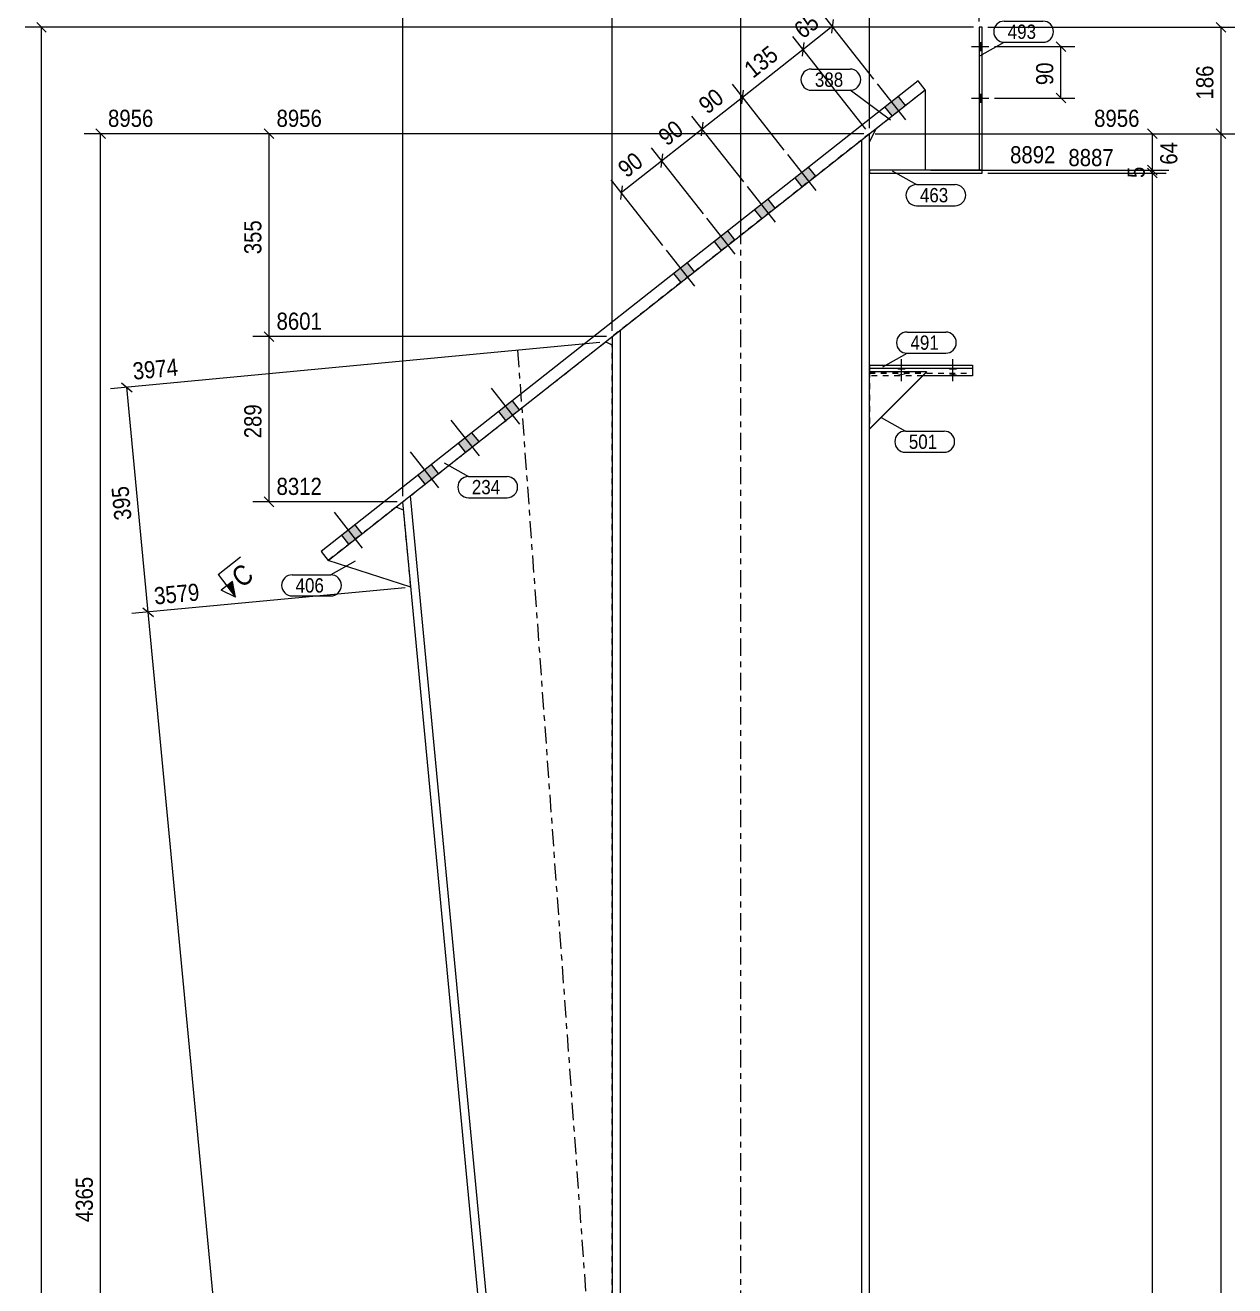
# Model space of a CAD drawing. Header units: millimetres. Extents: x 2 to 579, y 1 to 825.
# Drawn here: x 160.4 to 372, y 493.8 to 714.2 of the extents above; entities that cross this region are included whole.
import ezdxf

# ---------------------------------------------------------------- set-up
doc = ezdxf.new("R2010")
doc.units = ezdxf.units.MM
for name, pattern in [('XKITLINE00', [0]), ('XKITLINE01', [4, 1, -1, 1, -1]), ('XKITLINE03', [6, 3, -1, 1, -1])]:
    doc.linetypes.add(name, pattern=pattern)
for name, color, linetype, lineweight in [('Bolt', 3, 'Continuous', 0), ('Dimensions', 7, 'Continuous', 0), ('Part', 2, 'Continuous', 0), ('PartMark', 7, 'Continuous', 0), ('Section', 6, 'Continuous', 0)]:
    doc.layers.add(name, color=color, linetype=linetype, lineweight=lineweight)
doc.styles.add('ARIAL', font='ARIAL.TTF')

# ---------------------------------------------------------------- blocks, each defined once
blk = doc.blocks.new('*A5')
at = {"layer": 'Bolt'}
for points in [[(312.07, 698.37), (310.83, 699.94), (313.18, 701.79), (314.42, 700.22)], [(312.07, 698.37), (310.83, 699.94), (313.18, 701.79), (314.42, 700.22)], [(296.36, 685.98), (295.12, 687.56), (297.48, 689.41), (298.72, 687.84)], [(296.36, 685.98), (295.12, 687.56), (297.48, 689.41), (298.72, 687.84)], [(289.29, 680.41), (288.05, 681.98), (290.41, 683.84), (291.65, 682.27)], [(289.29, 680.41), (288.05, 681.98), (290.41, 683.84), (291.65, 682.27)], [(282.22, 674.84), (280.99, 676.41), (283.34, 678.27), (284.58, 676.7)], [(282.22, 674.84), (280.99, 676.41), (283.34, 678.27), (284.58, 676.7)], [(275.16, 669.27), (273.92, 670.84), (276.27, 672.7), (277.51, 671.13)], [(275.16, 669.27), (273.92, 670.84), (276.27, 672.7), (277.51, 671.13)], [(244.53, 645.12), (243.29, 646.7), (245.65, 648.55), (246.89, 646.98)], [(244.53, 645.12), (243.29, 646.7), (245.65, 648.55), (246.89, 646.98)], [(237.46, 639.55), (236.22, 641.12), (238.58, 642.98), (239.82, 641.41)], [(237.46, 639.55), (236.22, 641.12), (238.58, 642.98), (239.82, 641.41)], [(230.39, 633.98), (229.16, 635.55), (231.51, 637.41), (232.75, 635.84)], [(230.39, 633.98), (229.16, 635.55), (231.51, 637.41), (232.75, 635.84)], [(217.04, 623.46), (215.8, 625.03), (218.16, 626.88), (219.4, 625.31)], [(217.04, 623.46), (215.8, 625.03), (218.16, 626.88), (219.4, 625.31)]]:
    blk.add_hatch(color=3, dxfattribs=at).paths.add_polyline_path(points, flags=17)
at = {"layer": 'Bolt', "color": 3, "linetype": 'XKITLINE00', "lineweight": 0}
for p, q in [((314.48, 697.72), (309.53, 704.01)), ((314.48, 697.72), (309.53, 704.01)), ((314.42, 700.22), (313.18, 701.79)), ((314.42, 700.22), (313.18, 701.79)), ((312.07, 698.37), (310.83, 699.94)), ((312.07, 698.37), (310.83, 699.94)), ((298.78, 685.34), (293.82, 691.63)), ((298.78, 685.34), (293.82, 691.63)), ((298.72, 687.84), (297.48, 689.41)), ((298.72, 687.84), (297.48, 689.41)), ((291.71, 679.77), (286.76, 686.05)), ((291.71, 679.77), (286.76, 686.05)), ((296.36, 685.98), (295.12, 687.56)), ((296.36, 685.98), (295.12, 687.56)), ((291.65, 682.27), (290.41, 683.84)), ((291.65, 682.27), (290.41, 683.84)), ((289.29, 680.41), (288.05, 681.98)), ((289.29, 680.41), (288.05, 681.98)), ((284.64, 674.2), (279.69, 680.48)), ((284.64, 674.2), (279.69, 680.48)), ((284.58, 676.7), (283.34, 678.27)), ((284.58, 676.7), (283.34, 678.27)), ((277.57, 668.63), (272.62, 674.91)), ((277.57, 668.63), (272.62, 674.91)), ((282.22, 674.84), (280.99, 676.41)), ((282.22, 674.84), (280.99, 676.41)), ((277.51, 671.13), (276.27, 672.7)), ((277.51, 671.13), (276.27, 672.7)), ((275.16, 669.27), (273.92, 670.84)), ((275.16, 669.27), (273.92, 670.84)), ((246.95, 644.48), (241.99, 650.77)), ((246.95, 644.48), (241.99, 650.77)), ((246.89, 646.98), (245.65, 648.55)), ((246.89, 646.98), (245.65, 648.55)), ((244.53, 645.12), (243.29, 646.7)), ((244.53, 645.12), (243.29, 646.7)), ((239.88, 638.91), (234.92, 645.19)), ((239.88, 638.91), (234.92, 645.19)), ((239.82, 641.41), (238.58, 642.98)), ((239.82, 641.41), (238.58, 642.98)), ((232.81, 633.34), (227.86, 639.62)), ((232.81, 633.34), (227.86, 639.62)), ((237.46, 639.55), (236.22, 641.12)), ((237.46, 639.55), (236.22, 641.12)), ((232.75, 635.84), (231.51, 637.41)), ((232.75, 635.84), (231.51, 637.41)), ((230.39, 633.98), (229.16, 635.55)), ((230.39, 633.98), (229.16, 635.55)), ((219.46, 622.81), (214.51, 629.1)), ((219.46, 622.81), (214.51, 629.1)), ((219.4, 625.31), (218.16, 626.88)), ((219.4, 625.31), (218.16, 626.88)), ((217.04, 623.46), (215.8, 625.03)), ((217.04, 623.46), (215.8, 625.03))]:
    blk.add_line(p, q, dxfattribs=at)
blk = doc.blocks.new('*A6')
at = {"layer": 'Bolt'}
for points in [[(327.32, 711.19), (327.82, 711.19), (327.82, 709.79), (327.32, 709.79)], [(327.32, 702.19), (327.82, 702.19), (327.82, 700.79), (327.32, 700.79)]]:
    blk.add_hatch(color=3, dxfattribs=at).paths.add_polyline_path(points, flags=17)
at = {"layer": 'Bolt', "color": 3, "linetype": 'XKITLINE00', "lineweight": 0}
for p, q in [((325.98, 710.49), (328.98, 710.49)), ((327.32, 711.19), (327.82, 711.19)), ((327.32, 709.79), (327.82, 709.79)), ((325.98, 701.49), (328.98, 701.49)), ((327.32, 702.19), (327.82, 702.19)), ((327.32, 700.79), (327.82, 700.79))]:
    blk.add_line(p, q, dxfattribs=at)
blk = doc.blocks.new('*A7')
at = {"layer": 'Bolt'}
for points in [[(327.32, 711.19), (327.82, 711.19), (327.82, 709.79), (327.32, 709.79)], [(327.32, 702.19), (327.82, 702.19), (327.82, 700.79), (327.32, 700.79)]]:
    blk.add_hatch(color=3, dxfattribs=at).paths.add_polyline_path(points, flags=17)
at = {"layer": 'Bolt', "color": 3, "linetype": 'XKITLINE00', "lineweight": 0}
for p, q in [((325.98, 710.49), (328.98, 710.49)), ((327.32, 711.19), (327.82, 711.19)), ((327.32, 709.79), (327.82, 709.79)), ((325.98, 701.49), (328.98, 701.49)), ((327.32, 702.19), (327.82, 702.19)), ((327.32, 700.79), (327.82, 700.79))]:
    blk.add_line(p, q, dxfattribs=at)
blk = doc.blocks.new('*A11')
at = {"layer": 'Bolt'}
for points in [[(313.76, 654.08), (313.79, 654.08), (313.83, 654.08), (313.86, 654.08), (313.89, 654.08), (313.93, 654.07), (313.96, 654.07), (313.99, 654.07), (314.02, 654.07), (314.05, 654.07), (314.08, 654.07), (314.11, 654.07), (314.14, 654.06), (314.17, 654.06), (314.19, 654.06), (314.22, 654.06), (314.24, 654.05), (314.26, 654.05), (314.29, 654.05), (314.31, 654.04), (314.32, 654.04), (314.34, 654.04), (314.36, 654.04), (314.37, 654.03), (314.38, 654.03), (314.39, 654.03), (314.4, 654.02), (314.41, 654.02), (314.42, 654.01), (314.42, 654.01), (314.42, 654.01), (314.42, 654), (314.42, 654), (314.42, 654), (314.42, 653.99), (314.41, 653.99), (314.4, 653.99), (314.39, 653.98), (314.38, 653.98), (314.37, 653.98), (314.36, 653.97), (314.34, 653.97), (314.32, 653.97), (314.31, 653.96), (314.29, 653.96), (314.26, 653.96), (314.24, 653.95), (314.22, 653.95), (314.19, 653.95), (314.17, 653.95), (314.14, 653.95), (314.11, 653.94), (314.08, 653.94), (314.05, 653.94), (314.02, 653.94), (313.99, 653.94), (313.96, 653.93), (313.93, 653.93), (313.89, 653.93), (313.86, 653.93), (313.83, 653.93), (313.79, 653.93), (313.76, 653.93), (313.72, 653.93), (313.69, 653.93), (313.65, 653.93), (313.62, 653.93), (313.59, 653.93), (313.55, 653.93), (313.52, 653.93), (313.49, 653.93), (313.46, 653.94), (313.42, 653.94), (313.39, 653.94), (313.36, 653.94), (313.33, 653.94), (313.31, 653.95), (313.28, 653.95), (313.25, 653.95), (313.23, 653.95), (313.2, 653.95), (313.18, 653.96), (313.16, 653.96), (313.14, 653.96), (313.12, 653.97), (313.11, 653.97), (313.09, 653.97), (313.08, 653.98), (313.06, 653.98), (313.05, 653.98), (313.04, 653.99), (313.04, 653.99), (313.03, 653.99), (313.03, 654), (313.02, 654), (313.02, 654), (313.02, 654.01), (313.03, 654.01), (313.03, 654.01), (313.04, 654.02), (313.04, 654.02), (313.05, 654.03), (313.06, 654.03), (313.08, 654.03), (313.09, 654.04), (313.11, 654.04), (313.12, 654.04), (313.14, 654.04), (313.16, 654.05), (313.18, 654.05), (313.2, 654.05), (313.23, 654.06), (313.25, 654.06), (313.28, 654.06), (313.31, 654.06), (313.33, 654.07), (313.36, 654.07), (313.39, 654.07), (313.42, 654.07), (313.46, 654.07), (313.49, 654.07), (313.52, 654.07), (313.55, 654.08), (313.59, 654.08), (313.62, 654.08), (313.65, 654.08), (313.69, 654.08), (313.72, 654.08)], [(313.76, 653.24), (313.79, 653.24), (313.83, 653.24), (313.86, 653.24), (313.89, 653.24), (313.93, 653.24), (313.96, 653.23), (313.99, 653.23), (314.02, 653.23), (314.05, 653.23), (314.08, 653.23), (314.11, 653.23), (314.14, 653.22), (314.17, 653.22), (314.19, 653.22), (314.22, 653.22), (314.24, 653.21), (314.26, 653.21), (314.29, 653.21), (314.31, 653.21), (314.32, 653.2), (314.34, 653.2), (314.36, 653.2), (314.37, 653.19), (314.38, 653.19), (314.39, 653.19), (314.4, 653.18), (314.41, 653.18), (314.42, 653.18), (314.42, 653.17), (314.42, 653.17), (314.42, 653.17), (314.42, 653.16), (314.42, 653.16), (314.42, 653.15), (314.41, 653.15), (314.4, 653.15), (314.39, 653.14), (314.38, 653.14), (314.37, 653.14), (314.36, 653.13), (314.34, 653.13), (314.32, 653.13), (314.31, 653.12), (314.29, 653.12), (314.26, 653.12), (314.24, 653.12), (314.22, 653.11), (314.19, 653.11), (314.17, 653.11), (314.14, 653.11), (314.11, 653.1), (314.08, 653.1), (314.05, 653.1), (314.02, 653.1), (313.99, 653.1), (313.96, 653.1), (313.93, 653.09), (313.89, 653.09), (313.86, 653.09), (313.83, 653.09), (313.79, 653.09), (313.76, 653.09), (313.72, 653.09), (313.69, 653.09), (313.65, 653.09), (313.62, 653.09), (313.59, 653.09), (313.55, 653.09), (313.52, 653.09), (313.49, 653.1), (313.46, 653.1), (313.42, 653.1), (313.39, 653.1), (313.36, 653.1), (313.33, 653.1), (313.31, 653.11), (313.28, 653.11), (313.25, 653.11), (313.23, 653.11), (313.2, 653.12), (313.18, 653.12), (313.16, 653.12), (313.14, 653.12), (313.12, 653.13), (313.11, 653.13), (313.09, 653.13), (313.08, 653.14), (313.06, 653.14), (313.05, 653.14), (313.04, 653.15), (313.04, 653.15), (313.03, 653.15), (313.03, 653.16), (313.02, 653.16), (313.02, 653.17), (313.02, 653.17), (313.03, 653.17), (313.03, 653.18), (313.04, 653.18), (313.04, 653.18), (313.05, 653.19), (313.06, 653.19), (313.08, 653.19), (313.09, 653.2), (313.11, 653.2), (313.12, 653.2), (313.14, 653.21), (313.16, 653.21), (313.18, 653.21), (313.2, 653.21), (313.23, 653.22), (313.25, 653.22), (313.28, 653.22), (313.31, 653.22), (313.33, 653.23), (313.36, 653.23), (313.39, 653.23), (313.42, 653.23), (313.46, 653.23), (313.49, 653.23), (313.52, 653.24), (313.55, 653.24), (313.59, 653.24), (313.62, 653.24), (313.65, 653.24), (313.69, 653.24), (313.72, 653.24)], [(322.76, 654.08), (322.79, 654.08), (322.83, 654.08), (322.86, 654.08), (322.89, 654.08), (322.93, 654.07), (322.96, 654.07), (322.99, 654.07), (323.02, 654.07), (323.05, 654.07), (323.08, 654.07), (323.11, 654.07), (323.14, 654.06), (323.17, 654.06), (323.19, 654.06), (323.22, 654.06), (323.24, 654.05), (323.26, 654.05), (323.29, 654.05), (323.31, 654.04), (323.32, 654.04), (323.34, 654.04), (323.36, 654.04), (323.37, 654.03), (323.38, 654.03), (323.39, 654.03), (323.4, 654.02), (323.41, 654.02), (323.42, 654.01), (323.42, 654.01), (323.42, 654.01), (323.42, 654), (323.42, 654), (323.42, 654), (323.42, 653.99), (323.41, 653.99), (323.4, 653.99), (323.39, 653.98), (323.38, 653.98), (323.37, 653.98), (323.36, 653.97), (323.34, 653.97), (323.32, 653.97), (323.31, 653.96), (323.29, 653.96), (323.26, 653.96), (323.24, 653.95), (323.22, 653.95), (323.19, 653.95), (323.17, 653.95), (323.14, 653.95), (323.11, 653.94), (323.08, 653.94), (323.05, 653.94), (323.02, 653.94), (322.99, 653.94), (322.96, 653.93), (322.93, 653.93), (322.89, 653.93), (322.86, 653.93), (322.83, 653.93), (322.79, 653.93), (322.76, 653.93), (322.72, 653.93), (322.69, 653.93), (322.65, 653.93), (322.62, 653.93), (322.59, 653.93), (322.55, 653.93), (322.52, 653.93), (322.49, 653.93), (322.46, 653.94), (322.42, 653.94), (322.39, 653.94), (322.36, 653.94), (322.33, 653.94), (322.31, 653.95), (322.28, 653.95), (322.25, 653.95), (322.23, 653.95), (322.2, 653.95), (322.18, 653.96), (322.16, 653.96), (322.14, 653.96), (322.12, 653.97), (322.11, 653.97), (322.09, 653.97), (322.08, 653.98), (322.06, 653.98), (322.05, 653.98), (322.04, 653.99), (322.04, 653.99), (322.03, 653.99), (322.03, 654), (322.02, 654), (322.02, 654), (322.02, 654.01), (322.03, 654.01), (322.03, 654.01), (322.04, 654.02), (322.04, 654.02), (322.05, 654.03), (322.06, 654.03), (322.08, 654.03), (322.09, 654.04), (322.11, 654.04), (322.12, 654.04), (322.14, 654.04), (322.16, 654.05), (322.18, 654.05), (322.2, 654.05), (322.23, 654.06), (322.25, 654.06), (322.28, 654.06), (322.31, 654.06), (322.33, 654.07), (322.36, 654.07), (322.39, 654.07), (322.42, 654.07), (322.46, 654.07), (322.49, 654.07), (322.52, 654.07), (322.55, 654.08), (322.59, 654.08), (322.62, 654.08), (322.65, 654.08), (322.69, 654.08), (322.72, 654.08)], [(322.76, 653.24), (322.79, 653.24), (322.83, 653.24), (322.86, 653.24), (322.89, 653.24), (322.93, 653.24), (322.96, 653.23), (322.99, 653.23), (323.02, 653.23), (323.05, 653.23), (323.08, 653.23), (323.11, 653.23), (323.14, 653.22), (323.17, 653.22), (323.19, 653.22), (323.22, 653.22), (323.24, 653.21), (323.26, 653.21), (323.29, 653.21), (323.31, 653.21), (323.32, 653.2), (323.34, 653.2), (323.36, 653.2), (323.37, 653.19), (323.38, 653.19), (323.39, 653.19), (323.4, 653.18), (323.41, 653.18), (323.42, 653.18), (323.42, 653.17), (323.42, 653.17), (323.42, 653.17), (323.42, 653.16), (323.42, 653.16), (323.42, 653.15), (323.41, 653.15), (323.4, 653.15), (323.39, 653.14), (323.38, 653.14), (323.37, 653.14), (323.36, 653.13), (323.34, 653.13), (323.32, 653.13), (323.31, 653.12), (323.29, 653.12), (323.26, 653.12), (323.24, 653.12), (323.22, 653.11), (323.19, 653.11), (323.17, 653.11), (323.14, 653.11), (323.11, 653.1), (323.08, 653.1), (323.05, 653.1), (323.02, 653.1), (322.99, 653.1), (322.96, 653.1), (322.93, 653.09), (322.89, 653.09), (322.86, 653.09), (322.83, 653.09), (322.79, 653.09), (322.76, 653.09), (322.72, 653.09), (322.69, 653.09), (322.65, 653.09), (322.62, 653.09), (322.59, 653.09), (322.55, 653.09), (322.52, 653.09), (322.49, 653.1), (322.46, 653.1), (322.42, 653.1), (322.39, 653.1), (322.36, 653.1), (322.33, 653.1), (322.31, 653.11), (322.28, 653.11), (322.25, 653.11), (322.23, 653.11), (322.2, 653.12), (322.18, 653.12), (322.16, 653.12), (322.14, 653.12), (322.12, 653.13), (322.11, 653.13), (322.09, 653.13), (322.08, 653.14), (322.06, 653.14), (322.05, 653.14), (322.04, 653.15), (322.04, 653.15), (322.03, 653.15), (322.03, 653.16), (322.02, 653.16), (322.02, 653.17), (322.02, 653.17), (322.03, 653.17), (322.03, 653.18), (322.04, 653.18), (322.04, 653.18), (322.05, 653.19), (322.06, 653.19), (322.08, 653.19), (322.09, 653.2), (322.11, 653.2), (322.12, 653.2), (322.14, 653.21), (322.16, 653.21), (322.18, 653.21), (322.2, 653.21), (322.23, 653.22), (322.25, 653.22), (322.28, 653.22), (322.31, 653.22), (322.33, 653.23), (322.36, 653.23), (322.39, 653.23), (322.42, 653.23), (322.46, 653.23), (322.49, 653.23), (322.52, 653.24), (322.55, 653.24), (322.59, 653.24), (322.62, 653.24), (322.65, 653.24), (322.69, 653.24), (322.72, 653.24)]]:
    blk.add_hatch(color=3, dxfattribs=at).paths.add_polyline_path(points, flags=17)
at = {"layer": 'Bolt', "color": 3, "linetype": 'XKITLINE00', "lineweight": 0}
for p, q in [((313.72, 652.85), (313.72, 655.84)), ((313.72, 652.01), (313.72, 655)), ((322.72, 652.85), (322.72, 655.84)), ((322.72, 652.01), (322.72, 655))]:
    blk.add_line(p, q, dxfattribs=at)
blk = doc.blocks.new('*A12')
at = {"layer": 'Part', "color": 2, "linetype": 'XKITLINE00', "lineweight": 0}
for p, q in [((316.64, 704.52), (212.2, 622.18)), ((317.88, 702.95), (316.64, 704.52)), ((213.43, 620.61), (317.88, 702.95)), ((212.2, 622.18), (213.43, 620.61))]:
    blk.add_line(p, q, dxfattribs=at)
blk = doc.blocks.new('*A13')
at = {"layer": 'Part', "color": 7, "linetype": 'XKITLINE01', "lineweight": 0}
blk.add_line((308.12, 695.26), (263.12, 659.78), dxfattribs=at)
at = {"layer": 'Part', "color": 2, "linetype": 'XKITLINE00', "lineweight": 0}
for p, q in [((308.12, 489.96), (308.12, 695.26)), ((306.72, 694.16), (306.72, 489.96)), ((263.12, 659.78), (263.12, 489.96)), ((264.52, 660.89), (264.52, 489.96))]:
    blk.add_line(p, q, dxfattribs=at)
at = {"layer": 'Part', "color": 7, "linetype": 'XKITLINE03', "lineweight": 0}
blk.add_line((285.62, 489.96), (285.62, 687.52), dxfattribs=at)
blk = doc.blocks.new('*A14')
at = {"layer": 'Part', "color": 2, "linetype": 'XKITLINE00', "lineweight": 0}
for p, q in [((327.82, 688.89), (308.12, 688.89)), ((308.12, 688.39), (327.82, 688.39)), ((327.82, 688.39), (327.82, 688.89))]:
    blk.add_line(p, q, dxfattribs=at)
at = {"layer": 'Part', "color": 7, "linetype": 'XKITLINE01', "lineweight": 0}
blk.add_line((308.12, 688.89), (308.12, 688.39), dxfattribs=at)
blk = doc.blocks.new('*A15')
at = {"layer": 'Part', "color": 2, "linetype": 'XKITLINE00', "lineweight": 0}
for p, q in [((327.82, 713.89), (327.32, 713.89)), ((327.32, 713.89), (327.32, 688.89)), ((327.82, 688.89), (327.82, 713.89)), ((327.32, 688.89), (327.82, 688.89))]:
    blk.add_line(p, q, dxfattribs=at)
blk = doc.blocks.new('*A16')
at = {"layer": 'Part', "color": 7, "linetype": 'XKITLINE01', "lineweight": 0}
for p, q in [((309.3, 696.19), (317.88, 702.95)), ((308.12, 688.89), (308.12, 693.76)), ((317.88, 688.89), (308.12, 688.89))]:
    blk.add_line(p, q, dxfattribs=at)
at = {"layer": 'Part', "color": 2, "linetype": 'XKITLINE00', "lineweight": 0}
for p, q in [((317.88, 702.95), (317.88, 688.89)), ((308.12, 693.76), (309.3, 696.19))]:
    blk.add_line(p, q, dxfattribs=at)
blk = doc.blocks.new('*A20')
at = {"layer": 'Part', "color": 7, "linetype": 'XKITLINE01', "lineweight": 0}
for p, q in [((226.48, 630.89), (261.96, 658.87)), ((261.96, 658.87), (263.13, 658.31)), ((263.12, 489.96), (263.12, 658.31)), ((263.13, 658.31), (263.12, 658.31)), ((263.13, 489.96), (263.13, 658.31))]:
    blk.add_line(p, q, dxfattribs=at)
at = {"layer": 'Part', "color": 7, "linetype": 'XKITLINE03', "lineweight": 0}
blk.add_line((246.56, 657.42), (258.67, 489.96), dxfattribs=at)
at = {"layer": 'Part', "color": 2, "linetype": 'XKITLINE00', "lineweight": 0}
for p, q in [((263.12, 658.31), (261.96, 658.87)), ((239.86, 489.96), (226.48, 630.89)), ((227.78, 631.92), (241.27, 489.96))]:
    blk.add_line(p, q, dxfattribs=at)
blk = doc.blocks.new('*A21')
at = {"layer": 'Part', "color": 7, "linetype": 'XKITLINE01', "lineweight": 0}
for p, q in [((225.3, 629.96), (213.43, 620.61)), ((227.89, 615.96), (226.62, 629.4))]:
    blk.add_line(p, q, dxfattribs=at)
at = {"layer": 'Part', "color": 2, "linetype": 'XKITLINE00', "lineweight": 0}
for p, q in [((226.62, 629.4), (225.3, 629.96)), ((227.89, 615.96), (213.43, 620.61))]:
    blk.add_line(p, q, dxfattribs=at)
blk = doc.blocks.new('*A24')
at = {"layer": 'Part', "color": 2, "linetype": 'XKITLINE00', "lineweight": 0}
for p, q in [((308.12, 654.76), (326.12, 654.76)), ((326.12, 654.76), (326.12, 652.9)), ((308.12, 654.27), (326.12, 654.27)), ((326.12, 652.9), (317.46, 652.9))]:
    blk.add_line(p, q, dxfattribs=at)
at = {"layer": 'Part', "color": 7, "linetype": 'XKITLINE01', "lineweight": 0}
for p, q in [((308.12, 654.76), (308.12, 652.9)), ((308.12, 653.4), (326.12, 653.4)), ((317.46, 652.9), (308.12, 652.9))]:
    blk.add_line(p, q, dxfattribs=at)
blk = doc.blocks.new('*A25')
at = {"layer": 'Part', "color": 2, "linetype": 'XKITLINE00', "lineweight": 0}
for p, q in [((308.12, 643.67), (318.12, 653.61)), ((318.12, 653.61), (308.12, 653.61)), ((318.12, 653.56), (308.12, 643.61)), ((318.12, 653.61), (318.12, 653.56))]:
    blk.add_line(p, q, dxfattribs=at)
at = {"layer": 'Part', "color": 7, "linetype": 'XKITLINE01', "lineweight": 0}
for p, q in [((308.12, 653.61), (308.12, 643.61)), ((308.12, 653.56), (318.12, 653.56))]:
    blk.add_line(p, q, dxfattribs=at)
blk = doc.blocks.new('*A78')
at = {"layer": 'Dimensions', "color": 7, "linetype": 'XKITLINE00', "lineweight": 0}
for p, q in [((162.44, 714.74), (164.13, 713.04)), ((326.32, 713.89), (160.43, 713.89)), ((163.28, 67.86), (163.28, 713.89))]:
    blk.add_line(p, q, dxfattribs=at)
at = {"layer": 'Dimensions', "color": 3}
blk.add_point((163.28, 713.89), dxfattribs=at)
blk = doc.blocks.new('*A80')
at = {"layer": 'Dimensions', "color": 7, "linetype": 'XKITLINE00', "lineweight": 0}
for p, q in [((309.12, 695.26), (372.02, 695.26)), ((368.78, 696.11), (370.47, 694.41)), ((369.62, 69.86), (369.62, 695.26))]:
    blk.add_line(p, q, dxfattribs=at)
at = {"layer": 'Dimensions', "color": 3}
blk.add_point((369.62, 695.26), dxfattribs=at)
blk = doc.blocks.new('*A81')
at = {"layer": 'Dimensions', "color": 7, "linetype": 'XKITLINE00', "lineweight": 0}
for p, q in [((368.78, 714.74), (370.47, 713.04)), ((328.82, 713.89), (372.02, 713.89)), ((369.62, 695.26), (369.62, 713.89)), ((309.12, 695.26), (372.02, 695.26)), ((368.78, 696.11), (370.47, 694.41))]:
    blk.add_line(p, q, dxfattribs=at)
at = {"layer": 'Dimensions', "color": 3}
for p in [(369.62, 713.89), (369.62, 695.26)]:
    blk.add_point(p, dxfattribs=at)
at = {"layer": 'Dimensions', "color": 3, "style": 'ARIAL', "width": 0.85}
blk.add_text('186', height=3, rotation=90.0002, dxfattribs=at).set_placement((368.27, 701.24))
blk = doc.blocks.new('*A83')
at = {"layer": 'Dimensions', "color": 7, "linetype": 'XKITLINE00', "lineweight": 0}
for p, q in [((307.12, 695.26), (170.77, 695.26)), ((172.78, 696.11), (174.47, 694.41)), ((173.62, 323.46), (173.62, 695.26))]:
    blk.add_line(p, q, dxfattribs=at)
at = {"layer": 'Dimensions', "color": 3}
blk.add_point((173.62, 695.26), dxfattribs=at)
at = {"layer": 'Dimensions', "color": 3, "style": 'ARIAL', "width": 0.85}
blk.add_text('8956', height=3, dxfattribs=at).set_placement((174.92, 696.46))
blk.add_text('4365', height=3, rotation=90.0002, dxfattribs=at).set_placement((172.27, 504.91))
blk = doc.blocks.new('*A84')
at = {"layer": 'Dimensions', "color": 7, "linetype": 'XKITLINE00', "lineweight": 0}
for p, q in [((328.82, 688.39), (360.02, 688.39)), ((356.78, 689.24), (358.47, 687.54)), ((357.62, 69.86), (357.62, 688.39))]:
    blk.add_line(p, q, dxfattribs=at)
at = {"layer": 'Dimensions', "color": 3}
blk.add_point((357.62, 688.39), dxfattribs=at)
at = {"layer": 'Dimensions', "color": 3, "style": 'ARIAL', "width": 0.85}
blk.add_text('8887', height=3, dxfattribs=at).set_placement((342.92, 689.59))
blk = doc.blocks.new('*A85')
at = {"layer": 'Dimensions', "color": 7, "linetype": 'XKITLINE00', "lineweight": 0}
for p, q in [((318.88, 688.89), (360.02, 688.89)), ((328.82, 688.39), (360.02, 688.39)), ((356.78, 689.74), (358.47, 688.04)), ((356.78, 689.24), (358.47, 687.54)), ((357.62, 688.39), (357.62, 688.89))]:
    blk.add_line(p, q, dxfattribs=at)
at = {"layer": 'Dimensions', "color": 3}
for p in [(357.62, 688.89), (357.62, 688.39)]:
    blk.add_point(p, dxfattribs=at)
at = {"layer": 'Dimensions', "color": 3, "style": 'ARIAL', "width": 0.85}
blk.add_text('8892', height=3, dxfattribs=at).set_placement((332.72, 690.09))
blk.add_text('5', height=3, rotation=90.0002, dxfattribs=at).set_placement((356.27, 687.52))
blk = doc.blocks.new('*A86')
at = {"layer": 'Dimensions', "color": 7, "linetype": 'XKITLINE00', "lineweight": 0}
for p, q in [((309.12, 695.26), (360.47, 695.26)), ((356.78, 696.11), (358.47, 694.41)), ((357.62, 688.89), (357.62, 695.26)), ((318.88, 688.89), (360.47, 688.89)), ((356.78, 689.74), (358.47, 688.04))]:
    blk.add_line(p, q, dxfattribs=at)
at = {"layer": 'Dimensions', "color": 3}
for p in [(357.62, 695.26), (357.62, 688.89)]:
    blk.add_point(p, dxfattribs=at)
at = {"layer": 'Dimensions', "color": 3, "style": 'ARIAL', "width": 0.85}
blk.add_text('8956', height=3, dxfattribs=at).set_placement((347.42, 696.46))
blk.add_text('64', height=3, rotation=90.0002, dxfattribs=at).set_placement((361.97, 689.85))
blk = doc.blocks.new('*A87')
at = {"layer": 'Dimensions', "color": 7, "linetype": 'XKITLINE00', "lineweight": 0}
for p, q in [((329.98, 710.49), (344.02, 710.49)), ((340.78, 711.34), (342.47, 709.64)), ((341.62, 701.49), (341.62, 710.49)), ((329.98, 701.49), (344.02, 701.49)), ((340.78, 702.34), (342.47, 700.64))]:
    blk.add_line(p, q, dxfattribs=at)
at = {"layer": 'Dimensions', "color": 3}
for p in [(341.62, 710.49), (341.62, 701.49)]:
    blk.add_point(p, dxfattribs=at)
at = {"layer": 'Dimensions', "color": 3, "style": 'ARIAL', "width": 0.85}
blk.add_text('90', height=3, rotation=90.0002, dxfattribs=at).set_placement((340.27, 703.76))
blk = doc.blocks.new('*A88')
at = {"layer": 'Dimensions', "color": 7, "linetype": 'XKITLINE00', "lineweight": 0}
for p, q in [((226.9, 615.87), (179.11, 611.33)), ((181.02, 612.36), (182.87, 610.83)), ((209.69, 319.39), (181.95, 611.6)), ((209.01, 326.58), (209.69, 319.39)), ((260.73, 324.24), (206.86, 319.12)), ((260.73, 324.24), (207.31, 319.16)), ((209.96, 321.93), (209.69, 319.39)), ((208.77, 320.16), (210.62, 318.63)), ((208.96, 321.83), (209.69, 319.39))]:
    blk.add_line(p, q, dxfattribs=at)
at = {"layer": 'Dimensions', "color": 3}
for p in [(181.95, 611.6), (209.69, 319.39)]:
    blk.add_point(p, dxfattribs=at)
at = {"layer": 'Dimensions', "color": 7}
blk.add_point((209.69, 319.39), dxfattribs=at)
at = {"layer": 'Dimensions', "color": 3, "style": 'ARIAL', "width": 0.85}
for s, rotation, p in [('3579', 5.4259, (183.13, 612.91)), ('3579', 95.4261, (194.9, 460.94)), ('RD', -84.5743, (210.21, 326.69))]:
    blk.add_text(s, height=3, rotation=rotation, dxfattribs=at).set_placement(p)
blk = doc.blocks.new('*A89')
at = {"layer": 'Dimensions', "color": 7, "linetype": 'XKITLINE00', "lineweight": 0}
for p, q in [((260.97, 658.77), (175.38, 650.65)), ((177.29, 651.68), (179.14, 650.15)), ((181.95, 611.6), (178.21, 650.91)), ((226.9, 615.87), (179.11, 611.33)), ((181.02, 612.36), (182.87, 610.83))]:
    blk.add_line(p, q, dxfattribs=at)
at = {"layer": 'Dimensions', "color": 3}
for p in [(178.21, 650.91), (181.95, 611.6)]:
    blk.add_point(p, dxfattribs=at)
at = {"layer": 'Dimensions', "color": 3, "style": 'ARIAL', "width": 0.85}
for s, rotation, p in [('3974', 5.4259, (179.39, 652.23)), ('395', 95.4261, (179.05, 627.81))]:
    blk.add_text(s, height=3, rotation=rotation, dxfattribs=at).set_placement(p)
blk = doc.blocks.new('*A90')
at = {"layer": 'Dimensions', "color": 7, "linetype": 'XKITLINE00', "lineweight": 0}
for p, q in [((285.62, 678.52), (285.62, 735.45)), ((327.32, 714.89), (327.32, 735.45)), ((286.47, 733.45), (284.78, 731.75)), ((285.62, 732.6), (327.32, 732.6)), ((328.17, 733.45), (326.48, 731.75))]:
    blk.add_line(p, q, dxfattribs=at)
at = {"layer": 'Dimensions', "color": 3}
for p in [(285.62, 732.6), (327.32, 732.6)]:
    blk.add_point(p, dxfattribs=at)
at = {"layer": 'Dimensions', "color": 3, "style": 'ARIAL', "width": 0.85}
blk.add_text('417', height=3, dxfattribs=at).set_placement((303.14, 733.95))
blk = doc.blocks.new('*A93')
at = {"layer": 'PartMark', "color": 7, "linetype": 'XKITLINE00', "lineweight": 0}
for p, q in [((310.15, 645.64), (314.4, 643.25)), ((314.4, 643.25), (321.16, 643.25)), ((314.4, 639.55), (321.16, 639.55))]:
    blk.add_line(p, q, dxfattribs=at)
for centre, start, end in [((314.4, 641.4), 90, 270), ((321.16, 641.4), 270, 90)]:
    blk.add_arc(centre, 1.85, start, end, dxfattribs=at)
at = {"layer": 'PartMark', "color": 3, "style": 'ARIAL', "width": 0.85}
blk.add_text('501', height=2.5, dxfattribs=at).set_placement((315, 640.15))
blk = doc.blocks.new('*A94')
at = {"layer": 'PartMark', "color": 7, "linetype": 'XKITLINE00', "lineweight": 0}
for p, q in [((314.69, 660.58), (321.45, 660.58)), ((310.45, 654.49), (314.69, 656.88)), ((314.69, 656.88), (321.45, 656.88))]:
    blk.add_line(p, q, dxfattribs=at)
for centre, start, end in [((314.69, 658.73), 90, 270), ((321.45, 658.73), 270, 90)]:
    blk.add_arc(centre, 1.85, start, end, dxfattribs=at)
at = {"layer": 'PartMark', "color": 3, "style": 'ARIAL', "width": 0.85}
blk.add_text('491', height=2.5, dxfattribs=at).set_placement((315.29, 657.48))
blk = doc.blocks.new('*A95')
at = {"layer": 'PartMark', "color": 7, "linetype": 'XKITLINE00', "lineweight": 0}
for p, q in [((218.13, 620.51), (213.89, 618.12)), ((207.13, 618.12), (213.89, 618.12)), ((207.13, 614.42), (213.89, 614.42))]:
    blk.add_line(p, q, dxfattribs=at)
for centre, start, end in [((207.13, 616.27), 90, 270), ((213.89, 616.27), 270, 90)]:
    blk.add_arc(centre, 1.85, start, end, dxfattribs=at)
at = {"layer": 'PartMark', "color": 3, "style": 'ARIAL', "width": 0.85}
blk.add_text('406', height=2.5, dxfattribs=at).set_placement((207.73, 615.02))
blk = doc.blocks.new('*A98')
at = {"layer": 'PartMark', "color": 7, "linetype": 'XKITLINE00', "lineweight": 0}
for p, q in [((297.97, 706.57), (304.74, 706.57)), ((297.97, 702.87), (304.74, 702.87)), ((311.81, 697.65), (304.74, 702.87))]:
    blk.add_line(p, q, dxfattribs=at)
for centre, start, end in [((297.97, 704.72), 90, 270), ((304.74, 704.72), 270, 90)]:
    blk.add_arc(centre, 1.85, start, end, dxfattribs=at)
at = {"layer": 'PartMark', "color": 3, "style": 'ARIAL', "width": 0.85}
blk.add_text('388', height=2.5, dxfattribs=at).set_placement((298.57, 703.47))
blk = doc.blocks.new('*A99')
at = {"layer": 'PartMark', "color": 7, "linetype": 'XKITLINE00', "lineweight": 0}
for p, q in [((331.7, 714.95), (338.46, 714.95)), ((327.45, 708.86), (331.7, 711.25)), ((331.7, 711.25), (338.46, 711.25))]:
    blk.add_line(p, q, dxfattribs=at)
for centre, start, end in [((331.7, 713.1), 90, 270), ((338.46, 713.1), 270, 90)]:
    blk.add_arc(centre, 1.85, start, end, dxfattribs=at)
at = {"layer": 'PartMark', "color": 3, "style": 'ARIAL', "width": 0.85}
blk.add_text('493', height=2.5, dxfattribs=at).set_placement((332.3, 711.85))
blk = doc.blocks.new('*A100')
at = {"layer": 'PartMark', "color": 7, "linetype": 'XKITLINE00', "lineweight": 0}
for p, q in [((312.09, 688.76), (316.34, 686.37)), ((316.34, 686.37), (323.1, 686.37)), ((316.34, 682.67), (323.1, 682.67))]:
    blk.add_line(p, q, dxfattribs=at)
for centre, start, end in [((316.34, 684.52), 90, 270), ((323.1, 684.52), 270, 90)]:
    blk.add_arc(centre, 1.85, start, end, dxfattribs=at)
at = {"layer": 'PartMark', "color": 3, "style": 'ARIAL', "width": 0.85}
blk.add_text('463', height=2.5, dxfattribs=at).set_placement((316.94, 683.27))
blk = doc.blocks.new('*A102')
at = {"layer": 'PartMark', "color": 7, "linetype": 'XKITLINE00', "lineweight": 0}
for p, q in [((233.72, 637.7), (237.96, 635.31)), ((237.96, 635.31), (244.72, 635.31)), ((237.96, 631.61), (244.72, 631.61))]:
    blk.add_line(p, q, dxfattribs=at)
for centre, start, end in [((237.96, 633.46), 90, 270), ((244.72, 633.46), 270, 90)]:
    blk.add_arc(centre, 1.85, start, end, dxfattribs=at)
at = {"layer": 'PartMark', "color": 3, "style": 'ARIAL', "width": 0.85}
blk.add_text('234', height=2.5, dxfattribs=at).set_placement((238.56, 632.21))
blk = doc.blocks.new('*A105')
at = {"layer": 'Section'}
for points in [[(335.83, 726.65), (337.37, 724.69), (334.85, 725.87)], [(196.69, 616.96), (197.25, 614.22), (195.71, 616.19)]]:
    blk.add_hatch(color=3, dxfattribs=at).paths.add_polyline_path(points, flags=17)
at = {"layer": 'Section', "color": 1, "linetype": 'XKITLINE00', "lineweight": 0}
for p, q in [((334.28, 728.61), (330.35, 725.52)), ((334.28, 728.61), (337.37, 724.69)), ((194.16, 618.15), (198.08, 621.24)), ((194.16, 618.15), (197.25, 614.22))]:
    blk.add_line(p, q, dxfattribs=at)
at = {"layer": 'Section', "color": 3, "linetype": 'XKITLINE00', "lineweight": 0}
for p, q in [((334.85, 725.87), (336.81, 727.42)), ((337.37, 724.69), (334.85, 725.87)), ((336.81, 727.42), (337.37, 724.69)), ((196.69, 616.96), (194.72, 615.41)), ((197.25, 614.22), (194.72, 615.41)), ((197.25, 614.22), (196.69, 616.96))]:
    blk.add_line(p, q, dxfattribs=at)
at = {"layer": 'Section', "color": 7, "style": 'ARIAL', "width": 0.85}
for p in [(333.04, 721.91), (198.32, 615.7)]:
    blk.add_text('C', height=3.5, rotation=38.2507, dxfattribs=at).set_placement(p)
blk = doc.blocks.new('*A108')
at = {"layer": 'Dimensions', "color": 7, "linetype": 'XKITLINE00', "lineweight": 0}
for p, q in [((279.07, 681.27), (270, 692.77)), ((264.7, 684.96), (271.76, 690.53)), ((271.91, 691.72), (271.62, 689.34)), ((272, 675.7), (262.93, 687.2)), ((264.84, 686.15), (264.56, 683.77))]:
    blk.add_line(p, q, dxfattribs=at)
at = {"layer": 'Dimensions', "color": 3}
for p in [(271.76, 690.53), (264.7, 684.96)]:
    blk.add_point(p, dxfattribs=at)
at = {"layer": 'Dimensions', "color": 3, "style": 'ARIAL', "width": 0.85}
blk.add_text('90', height=3, rotation=38.2507, dxfattribs=at).set_placement((265.65, 687.43))
blk = doc.blocks.new('*A109')
at = {"layer": 'Dimensions', "color": 7, "linetype": 'XKITLINE00', "lineweight": 0}
for p, q in [((286.14, 686.84), (277.07, 698.34)), ((278.97, 697.3), (278.69, 694.91)), ((271.76, 690.53), (278.83, 696.1)), ((279.07, 681.27), (270, 692.77)), ((271.91, 691.72), (271.62, 689.34))]:
    blk.add_line(p, q, dxfattribs=at)
at = {"layer": 'Dimensions', "color": 3}
for p in [(278.83, 696.1), (271.76, 690.53)]:
    blk.add_point(p, dxfattribs=at)
at = {"layer": 'Dimensions', "color": 3, "style": 'ARIAL', "width": 0.85}
blk.add_text('90', height=3, rotation=38.2507, dxfattribs=at).set_placement((272.71, 693))
blk = doc.blocks.new('*A110')
at = {"layer": 'Dimensions', "color": 7, "linetype": 'XKITLINE00', "lineweight": 0}
for p, q in [((293.2, 692.41), (284.14, 703.91)), ((278.83, 696.1), (285.9, 701.68)), ((286.04, 702.87), (285.76, 700.48)), ((286.14, 686.84), (277.07, 698.34)), ((278.97, 697.3), (278.69, 694.91))]:
    blk.add_line(p, q, dxfattribs=at)
at = {"layer": 'Dimensions', "color": 3}
for p in [(285.9, 701.68), (278.83, 696.1)]:
    blk.add_point(p, dxfattribs=at)
at = {"layer": 'Dimensions', "color": 3, "style": 'ARIAL', "width": 0.85}
blk.add_text('90', height=3, rotation=38.2507, dxfattribs=at).set_placement((279.78, 698.57))
blk = doc.blocks.new('*A111')
at = {"layer": 'Dimensions', "color": 7, "linetype": 'XKITLINE00', "lineweight": 0}
for p, q in [((307.5, 696.04), (294.72, 712.26)), ((285.9, 701.68), (296.49, 710.02)), ((296.63, 711.21), (296.34, 708.83)), ((293.2, 692.41), (284.14, 703.91)), ((286.04, 702.87), (285.76, 700.48))]:
    blk.add_line(p, q, dxfattribs=at)
at = {"layer": 'Dimensions', "color": 3}
for p in [(296.49, 710.02), (285.9, 701.68)]:
    blk.add_point(p, dxfattribs=at)
at = {"layer": 'Dimensions', "color": 3, "style": 'ARIAL', "width": 0.85}
blk.add_text('135', height=3, rotation=38.2507, dxfattribs=at).set_placement((287.74, 704.84))
blk = doc.blocks.new('*A112')
at = {"layer": 'Dimensions', "color": 7, "linetype": 'XKITLINE00', "lineweight": 0}
for p, q in [((308.91, 704.79), (299.84, 716.3)), ((301.75, 715.25), (301.47, 712.87)), ((307.5, 696.04), (294.72, 712.26)), ((296.49, 710.02), (301.61, 714.06)), ((296.63, 711.21), (296.34, 708.83))]:
    blk.add_line(p, q, dxfattribs=at)
at = {"layer": 'Dimensions', "color": 3}
for p in [(301.61, 714.06), (296.49, 710.02)]:
    blk.add_point(p, dxfattribs=at)
at = {"layer": 'Dimensions', "color": 3, "style": 'ARIAL', "width": 0.85}
blk.add_text('65', height=3, rotation=38.2507, dxfattribs=at).set_placement((296.46, 711.72))
blk = doc.blocks.new('*A113')
at = {"layer": 'Dimensions', "color": 7, "linetype": 'XKITLINE00', "lineweight": 0}
for p, q in [((226.48, 631.89), (226.48, 723.45)), ((263.12, 660.78), (263.12, 723.45)), ((227.32, 721.45), (225.63, 719.75)), ((263.97, 721.45), (262.28, 719.75)), ((226.48, 720.6), (263.12, 720.6))]:
    blk.add_line(p, q, dxfattribs=at)
at = {"layer": 'Dimensions', "color": 3}
for p in [(226.48, 720.6), (263.12, 720.6)]:
    blk.add_point(p, dxfattribs=at)
at = {"layer": 'Dimensions', "color": 3, "style": 'ARIAL', "width": 0.85}
blk.add_text('366', height=3, dxfattribs=at).set_placement((241.46, 721.95))
blk = doc.blocks.new('*A114')
at = {"layer": 'Dimensions', "color": 7, "linetype": 'XKITLINE00', "lineweight": 0}
for p, q in [((263.12, 660.78), (263.12, 723.45)), ((285.62, 678.52), (285.62, 723.45)), ((263.97, 721.45), (262.28, 719.75)), ((286.47, 721.45), (284.78, 719.75)), ((263.12, 720.6), (285.62, 720.6))]:
    blk.add_line(p, q, dxfattribs=at)
at = {"layer": 'Dimensions', "color": 3}
for p in [(263.12, 720.6), (285.62, 720.6)]:
    blk.add_point(p, dxfattribs=at)
at = {"layer": 'Dimensions', "color": 3, "style": 'ARIAL', "width": 0.85}
blk.add_text('225', height=3, dxfattribs=at).set_placement((271.04, 721.95))
blk = doc.blocks.new('*A115')
at = {"layer": 'Dimensions', "color": 7, "linetype": 'XKITLINE00', "lineweight": 0}
for p, q in [((285.62, 678.52), (285.62, 723.45)), ((308.12, 696.26), (308.12, 723.45)), ((286.47, 721.45), (284.78, 719.75)), ((308.97, 721.45), (307.28, 719.75)), ((285.62, 720.6), (308.12, 720.6))]:
    blk.add_line(p, q, dxfattribs=at)
at = {"layer": 'Dimensions', "color": 3}
for p in [(285.62, 720.6), (308.12, 720.6)]:
    blk.add_point(p, dxfattribs=at)
at = {"layer": 'Dimensions', "color": 3, "style": 'ARIAL', "width": 0.85}
blk.add_text('225', height=3, dxfattribs=at).set_placement((293.54, 721.95))
blk = doc.blocks.new('*A116')
at = {"layer": 'Dimensions', "color": 7, "linetype": 'XKITLINE00', "lineweight": 0}
for p, q in [((262.12, 659.78), (200.25, 659.78)), ((202.25, 660.63), (203.95, 658.94)), ((203.1, 630.89), (203.1, 659.78)), ((225.48, 630.89), (200.25, 630.89)), ((202.25, 631.74), (203.95, 630.04))]:
    blk.add_line(p, q, dxfattribs=at)
at = {"layer": 'Dimensions', "color": 3}
for p in [(203.1, 659.78), (203.1, 630.89)]:
    blk.add_point(p, dxfattribs=at)
at = {"layer": 'Dimensions', "color": 3, "style": 'ARIAL', "width": 0.85}
for s, p in [('8601', (204.4, 660.98)), ('8312', (204.4, 632.09))]:
    blk.add_text(s, height=3, dxfattribs=at).set_placement(p)
blk.add_text('289', height=3, rotation=90.0002, dxfattribs=at).set_placement((201.75, 642))
blk = doc.blocks.new('*A117')
at = {"layer": 'Dimensions', "color": 7, "linetype": 'XKITLINE00', "lineweight": 0}
for p, q in [((307.12, 695.26), (200.25, 695.26)), ((202.25, 696.11), (203.95, 694.41)), ((203.1, 659.78), (203.1, 695.26)), ((262.12, 659.78), (200.25, 659.78)), ((202.25, 660.63), (203.95, 658.94))]:
    blk.add_line(p, q, dxfattribs=at)
at = {"layer": 'Dimensions', "color": 3}
for p in [(203.1, 695.26), (203.1, 659.78)]:
    blk.add_point(p, dxfattribs=at)
at = {"layer": 'Dimensions', "color": 3, "style": 'ARIAL', "width": 0.85}
blk.add_text('8956', height=3, dxfattribs=at).set_placement((204.4, 696.46))
blk.add_text('355', height=3, rotation=90.0002, dxfattribs=at).set_placement((201.75, 674.18))

msp = doc.modelspace()

# ---------------------------------------------------------------- block references
at = {"lineweight": 0}
for name in ['*A90', '*A105', '*A113', '*A114', '*A115', '*A78', '*A112', '*A81', '*A99', '*A111', '*A15', '*A6', '*A7', '*A87', '*A98', '*A12', '*A5', '*A110', '*A16', '*A83', '*A117', '*A86', '*A109', '*A80', '*A108', '*A84', '*A85', '*A14', '*A100', '*A116', '*A94', '*A89', '*A20', '*A24', '*A11', '*A25', '*A93', '*A102', '*A21', '*A95', '*A88']:
    msp.add_blockref(name, (0, 0), dxfattribs=at)
at = {"layer": 'Part', "lineweight": 0}
msp.add_blockref('*A13', (0, 0), dxfattribs=at)

doc.saveas('drawing.dxf')
